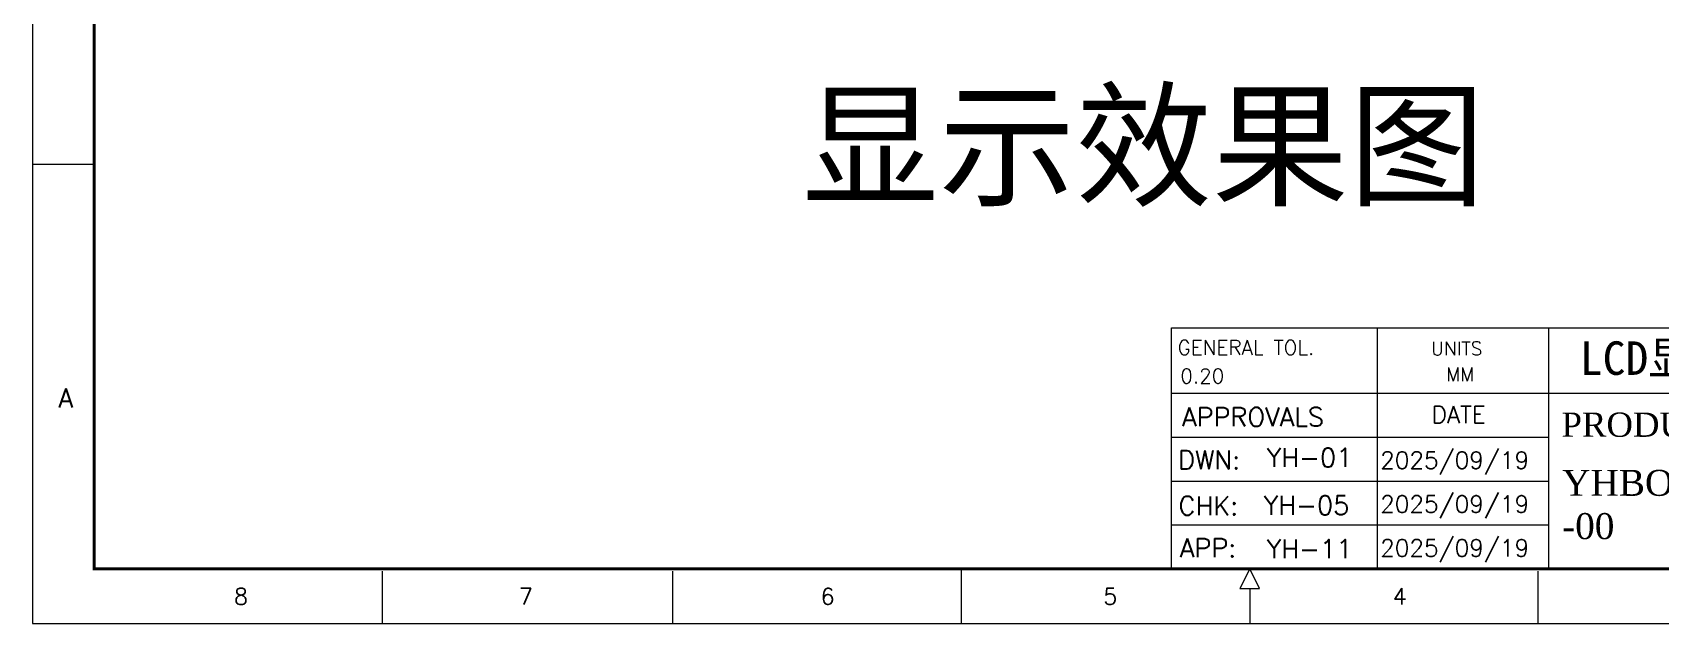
# Model space of a CAD drawing. Extents: x 105 to 1195, y -174 to 82.
# Drawn here: x 977.5 to 1122.1, y -173.9 to -121.4 of the extents above; entities that cross this region are included whole.
import ezdxf

# ---------------------------------------------------------------- set-up
doc = ezdxf.new("R2010")
doc.units = 0
doc.header["$MEASUREMENT"] = 0
doc.linetypes.add('AUSGEZOGEN', pattern=[0])
doc.layers.get('0').update_dxf_attribs({"linetype": 'AUSGEZOGEN'})
doc.layers.add('D', color=4, linetype='Continuous')
doc.styles.add('ROMANS', font='romans')
doc.styles.add('样式 1', font='simhei.ttf')
doc.styles.add('样式 3', font='')
doc.styles.add('黑体', font='simhei.ttf', dxfattribs={"width": 0.6})
doc.styles.get('样式 3').set_extended_font_data('Tunga')

msp = doc.modelspace()

# ---------------------------------------------------------------- linework, layer by layer
at = {"layer": 'D', "lineweight": 9}
for p, q in [((977.529, -20.285), (977.529, -173.877)), ((977.529, -133.048), (982.998, -133.048)), ((1078.661, -147.61), (1188.277, -147.61)), ((1078.661, -169.021), (1078.661, -147.61)), ((1096.945, -169.021), (1096.945, -147.61)), ((1112.174, -169.021), (1112.174, -147.61)), ((1078.661, -153.417), (1188.251, -153.417)), ((1078.661, -157.318), (1112.174, -157.318)), ((1078.661, -161.219), (1112.174, -161.219)), ((1078.661, -165.12), (1112.174, -165.12)), ((1060.013, -173.877), (1060.013, -169.021)), ((1188.251, -169.021), (1078.661, -169.021)), ((1085.61, -169.021), (1084.739, -170.763)), ((1085.61, -169.021), (1084.739, -170.763)), ((1086.481, -170.763), (1085.61, -169.021)), ((1086.481, -170.763), (1085.61, -169.021)), ((1008.595, -173.877), (1008.595, -169.232)), ((1034.379, -173.877), (1034.379, -169.232)), ((1111.209, -173.877), (1111.209, -169.232)), ((1084.739, -170.763), (1086.481, -170.763)), ((1084.739, -170.763), (1086.481, -170.763)), ((1085.61, -170.763), (1085.61, -173.877)), ((977.529, -173.877), (1194.746, -173.877))]:
    msp.add_line(p, q, dxfattribs=at)
for points, const_width in [([(1188.251, -25.141), (982.998, -25.141), (982.998, -169.021), (1188.251, -169.021), (1188.251, -25.141)], 0.285), ([(1091.536, -169.021), (1053.629, -169.021)], 0.159)]:
    msp.add_lwpolyline(points, dxfattribs=dict(at, const_width=const_width))

# ---------------------------------------------------------------- texts
at = {"lineweight": 5, "style": '黑体'}
msp.add_text('显示效果图', height=8.8932, dxfattribs=at).set_placement((1045.873, -135.846))
at = {"layer": 'D', "lineweight": 9}
for s, height, style, p in [('GENERAL TOL.', 1.30095, 'ROMANS', (1079.194, -150.008)), ('UNITS', 1.2101, 'ROMANS', (1101.7, -150.043)), ('LCD显示效果图（LCD DISPLAY EFFECT) ', 2.97881, '样式 1', (1114.915, -151.783)), ('0.20 ', 1.301, 'ROMANS', (1079.441, -152.537)), ('MM', 1.2101, 'ROMANS', (1103.032, -152.335)), ('A', 1.709, 'ROMANS', (979.812, -154.694)), ('DATE', 1.5126, 'ROMANS', (1101.757, -156.069)), ('APPROVALS', 1.6718, 'ROMANS', (1079.59, -156.355)), ('DWN:', 1.6718, 'ROMANS', (1079.242, -160.17)), ('YH-01', 1.6718, 'ROMANS', (1087.117, -159.967)), ('2025/09/19', 1.5126, 'ROMANS', (1097.189, -160.123)), ('CHK:', 1.6718, 'ROMANS', (1079.284, -164.254)), ('YH-05', 1.6718, 'ROMANS', (1086.854, -164.212)), ('2025/09/19', 1.5126, 'ROMANS', (1097.189, -164.024)), ('2025/09/19', 1.5126, 'ROMANS', (1097.189, -167.925)), ('APP:', 1.6718, 'ROMANS', (1079.396, -167.999)), ('YH-11', 1.6718, 'ROMANS', (1087.119, -168.084)), ('8', 1.452, 'ROMANS', (995.421, -172.205)), ('7', 1.452, 'ROMANS', (1020.706, -172.205)), ('6', 1.452, 'ROMANS', (1047.496, -172.205)), ('5', 1.452, 'ROMANS', (1072.597, -172.205)), ('4', 1.452, 'ROMANS', (1098.311, -172.205))]:
    msp.add_text(s, height=height, dxfattribs=dict(at, style=style)).set_placement(p)
at = {"layer": 'D', "color": 4, "attachment_point": 1, "style": '样式 3'}
for s, insert, char_height, width in [('{\\fTimes New Roman|b0|i0|c0|p18;PRODUCT NO.:}', (1113.29, -155.129), 2.1594, 26.3639), ('{\\fTimes New Roman|b0|i0|c186|p18;Y\\fTimes New Roman|b0|i0|c0|p18;H\\fTimes New Roman|b0|i0|c186|p18;BO823150FPTW\\P\\fTimes New Roman|b0|i0|c0|p18;-0\\fTimes New Roman|b0|i0|c186|p18;0}', (1113.339, -160.224), 2.307861, 28.17642)]:
    msp.add_mtext(s, dxfattribs=dict(at, insert=insert, char_height=char_height, width=width))

doc.saveas('drawing.dxf')
